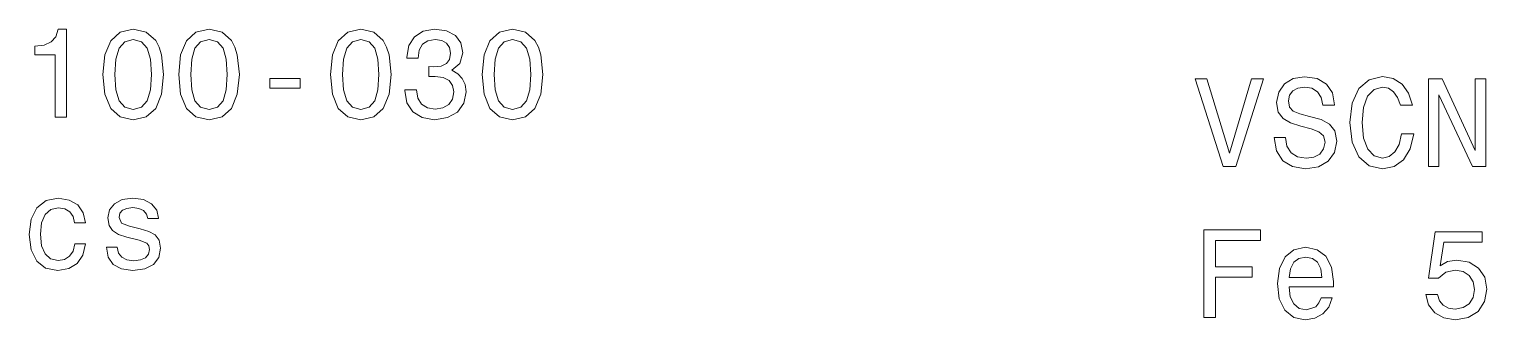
# Model space of a CAD drawing. Extents: x 5682 to 24487, y -4343 to 4272.
# Drawn here: x 17385 to 18385, y 1260 to 1459 of the extents above; entities that cross this region are included whole.
import ezdxf

# ---------------------------------------------------------------- set-up
doc = ezdxf.new("R2010")
doc.units = 0

msp = doc.modelspace()

# ---------------------------------------------------------------- linework, layer by layer
at = {"color": 7, "lineweight": 13}
for points in [[(17402.458984, 1398.771118), (17410.326172, 1398.771118), (17410.326172, 1459.203369), (17404.447266, 1459.203369), (17402.890625, 1453.929565), (17399.779297, 1450.38501), (17395.023438, 1448.310059), (17388.453125, 1447.618408), (17388.453125, 1441.480103), (17402.458984, 1441.480103)], [(17402.458984, 1398.771118), (17410.326172, 1398.771118), (17410.326172, 1459.203369), (17404.447266, 1459.203369), (17402.890625, 1453.929565), (17399.779297, 1450.38501), (17395.023438, 1448.310059), (17388.453125, 1447.618408), (17388.453125, 1441.480103), (17402.458984, 1441.480103)], [(17435.224609, 1428.079468), (17436.521484, 1414.505981), (17440.585938, 1404.822998), (17447.070313, 1398.94397), (17456.060547, 1397.041992), (17464.966797, 1398.94397), (17471.449219, 1404.822998), (17475.427734, 1414.505981), (17476.810547, 1428.079468), (17475.427734, 1441.566528), (17473.785156, 1446.926758), (17471.449219, 1451.335938), (17464.966797, 1457.214966), (17456.060547, 1459.203369), (17447.070313, 1457.214966), (17440.585938, 1451.249512), (17436.521484, 1441.566528)], [(17435.224609, 1428.079468), (17436.521484, 1414.505981), (17440.585938, 1404.822998), (17447.070313, 1398.94397), (17456.060547, 1397.041992), (17464.966797, 1398.94397), (17471.449219, 1404.822998), (17475.427734, 1414.505981), (17476.810547, 1428.079468), (17475.427734, 1441.566528), (17473.785156, 1446.926758), (17471.449219, 1451.335938), (17464.966797, 1457.214966), (17456.060547, 1459.203369), (17447.070313, 1457.214966), (17440.585938, 1451.249512), (17436.521484, 1441.566528)], [(17443.525391, 1428.079468), (17444.216797, 1438.540527), (17446.378906, 1446.062134), (17450.267578, 1450.471436), (17456.060547, 1452.027588), (17461.767578, 1450.471436), (17465.658203, 1446.062134), (17467.818359, 1438.540527), (17468.509766, 1428.079468), (17467.818359, 1417.531982), (17465.658203, 1410.010254), (17461.767578, 1405.601074), (17456.060547, 1404.131348), (17450.267578, 1405.601074), (17446.378906, 1410.010254), (17444.216797, 1417.531982)], [(17443.525391, 1428.079468), (17444.216797, 1438.540527), (17446.378906, 1446.062134), (17450.267578, 1450.471436), (17456.060547, 1452.027588), (17461.767578, 1450.471436), (17465.658203, 1446.062134), (17467.818359, 1438.540527), (17468.509766, 1428.079468), (17467.818359, 1417.531982), (17465.658203, 1410.010254), (17461.767578, 1405.601074), (17456.060547, 1404.131348), (17450.267578, 1405.601074), (17446.378906, 1410.010254), (17444.216797, 1417.531982)], [(17487.271484, 1428.079468), (17488.568359, 1414.505981), (17492.630859, 1404.822998), (17499.115234, 1398.94397), (17508.107422, 1397.041992), (17517.011719, 1398.94397), (17523.496094, 1404.822998), (17527.472656, 1414.505981), (17528.855469, 1428.079468), (17527.472656, 1441.566528), (17525.830078, 1446.926758), (17523.496094, 1451.335938), (17517.011719, 1457.214966), (17508.107422, 1459.203369), (17499.115234, 1457.214966), (17492.630859, 1451.249512), (17488.568359, 1441.566528)], [(17487.271484, 1428.079468), (17488.568359, 1414.505981), (17492.630859, 1404.822998), (17499.115234, 1398.94397), (17508.107422, 1397.041992), (17517.011719, 1398.94397), (17523.496094, 1404.822998), (17527.472656, 1414.505981), (17528.855469, 1428.079468), (17527.472656, 1441.566528), (17525.830078, 1446.926758), (17523.496094, 1451.335938), (17517.011719, 1457.214966), (17508.107422, 1459.203369), (17499.115234, 1457.214966), (17492.630859, 1451.249512), (17488.568359, 1441.566528)], [(17495.570313, 1428.079468), (17496.261719, 1438.540527), (17498.423828, 1446.062134), (17502.314453, 1450.471436), (17508.107422, 1452.027588), (17513.8125, 1450.471436), (17517.703125, 1446.062134), (17519.865234, 1438.540527), (17520.556641, 1428.079468), (17519.865234, 1417.531982), (17517.703125, 1410.010254), (17513.8125, 1405.601074), (17508.107422, 1404.131348), (17502.314453, 1405.601074), (17498.423828, 1410.010254), (17496.261719, 1417.531982)], [(17495.570313, 1428.079468), (17496.261719, 1438.540527), (17498.423828, 1446.062134), (17502.314453, 1450.471436), (17508.107422, 1452.027588), (17513.8125, 1450.471436), (17517.703125, 1446.062134), (17519.865234, 1438.540527), (17520.556641, 1428.079468), (17519.865234, 1417.531982), (17517.703125, 1410.010254), (17513.8125, 1405.601074), (17508.107422, 1404.131348), (17502.314453, 1405.601074), (17498.423828, 1410.010254), (17496.261719, 1417.531982)], [(17591.363281, 1428.079468), (17592.660156, 1414.505981), (17596.724609, 1404.822998), (17603.207031, 1398.94397), (17612.199219, 1397.041992), (17621.103516, 1398.94397), (17627.587891, 1404.822998), (17631.564453, 1414.505981), (17632.949219, 1428.079468), (17631.564453, 1441.566528), (17629.921875, 1446.926758), (17627.587891, 1451.335938), (17621.103516, 1457.214966), (17612.199219, 1459.203369), (17603.207031, 1457.214966), (17596.724609, 1451.249512), (17592.660156, 1441.566528)], [(17591.363281, 1428.079468), (17592.660156, 1414.505981), (17596.724609, 1404.822998), (17603.207031, 1398.94397), (17612.199219, 1397.041992), (17621.103516, 1398.94397), (17627.587891, 1404.822998), (17631.564453, 1414.505981), (17632.949219, 1428.079468), (17631.564453, 1441.566528), (17629.921875, 1446.926758), (17627.587891, 1451.335938), (17621.103516, 1457.214966), (17612.199219, 1459.203369), (17603.207031, 1457.214966), (17596.724609, 1451.249512), (17592.660156, 1441.566528)], [(17599.664063, 1428.079468), (17600.355469, 1438.540527), (17602.515625, 1446.062134), (17606.40625, 1450.471436), (17612.199219, 1452.027588), (17617.90625, 1450.471436), (17621.794922, 1446.062134), (17623.957031, 1438.540527), (17624.648438, 1428.079468), (17623.957031, 1417.531982), (17621.794922, 1410.010254), (17617.90625, 1405.601074), (17612.199219, 1404.131348), (17606.40625, 1405.601074), (17602.515625, 1410.010254), (17600.355469, 1417.531982)], [(17599.664063, 1428.079468), (17600.355469, 1438.540527), (17602.515625, 1446.062134), (17606.40625, 1450.471436), (17612.199219, 1452.027588), (17617.90625, 1450.471436), (17621.794922, 1446.062134), (17623.957031, 1438.540527), (17624.648438, 1428.079468), (17623.957031, 1417.531982), (17621.794922, 1410.010254), (17617.90625, 1405.601074), (17612.199219, 1404.131348), (17606.40625, 1405.601074), (17602.515625, 1410.010254), (17600.355469, 1417.531982)], [(17642.458984, 1417.618408), (17642.458984, 1417.013184), (17643.841797, 1408.713501), (17647.90625, 1402.488647), (17654.302734, 1398.511719), (17662.775391, 1397.041992), (17671.767578, 1398.511719), (17678.509766, 1402.315796), (17682.833984, 1408.367676), (17684.388672, 1416.148682), (17683.697266, 1421.249512), (17681.794922, 1425.399414), (17678.683594, 1428.598267), (17674.533203, 1430.932495), (17680.152344, 1435.601074), (17682.140625, 1443.036255), (17680.845703, 1449.779785), (17677.126953, 1454.880615), (17671.076172, 1458.079468), (17662.775391, 1459.203369), (17654.994141, 1457.820068), (17649.029297, 1454.016113), (17645.138672, 1447.964233), (17643.841797, 1439.923828), (17643.841797, 1439.318726), (17651.537109, 1439.318726), (17652.228516, 1444.851807), (17654.476563, 1448.828735), (17658.107422, 1451.249512), (17663.207031, 1452.114014), (17667.703125, 1451.422363), (17670.988281, 1449.606812), (17672.976563, 1446.667358), (17673.755859, 1442.69043), (17672.976563, 1438.454102), (17670.902344, 1435.601074), (17667.271484, 1433.871948), (17662.34375, 1433.353271), (17658.970703, 1433.439697), (17658.970703, 1426.609741), (17663.207031, 1426.782593), (17668.654297, 1426.004517), (17672.71875, 1423.929565), (17675.138672, 1420.557861), (17676.003906, 1416.148682), (17675.052734, 1411.134277), (17672.544922, 1407.416626), (17668.568359, 1405.082397), (17663.294922, 1404.304199), (17657.847656, 1405.168823), (17653.871094, 1407.762451), (17651.363281, 1411.912354), (17650.412109, 1417.618408)], [(17642.458984, 1417.618408), (17642.458984, 1417.013184), (17643.841797, 1408.713501), (17647.90625, 1402.488647), (17654.302734, 1398.511719), (17662.775391, 1397.041992), (17671.767578, 1398.511719), (17678.509766, 1402.315796), (17682.833984, 1408.367676), (17684.388672, 1416.148682), (17683.697266, 1421.249512), (17681.794922, 1425.399414), (17678.683594, 1428.598267), (17674.533203, 1430.932495), (17680.152344, 1435.601074), (17682.140625, 1443.036255), (17680.845703, 1449.779785), (17677.126953, 1454.880615), (17671.076172, 1458.079468), (17662.775391, 1459.203369), (17654.994141, 1457.820068), (17649.029297, 1454.016113), (17645.138672, 1447.964233), (17643.841797, 1439.923828), (17643.841797, 1439.318726), (17651.537109, 1439.318726), (17652.228516, 1444.851807), (17654.476563, 1448.828735), (17658.107422, 1451.249512), (17663.207031, 1452.114014), (17667.703125, 1451.422363), (17670.988281, 1449.606812), (17672.976563, 1446.667358), (17673.755859, 1442.69043), (17672.976563, 1438.454102), (17670.902344, 1435.601074), (17667.271484, 1433.871948), (17662.34375, 1433.353271), (17658.970703, 1433.439697), (17658.970703, 1426.609741), (17663.207031, 1426.782593), (17668.654297, 1426.004517), (17672.71875, 1423.929565), (17675.138672, 1420.557861), (17676.003906, 1416.148682), (17675.052734, 1411.134277), (17672.544922, 1407.416626), (17668.568359, 1405.082397), (17663.294922, 1404.304199), (17657.847656, 1405.168823), (17653.871094, 1407.762451), (17651.363281, 1411.912354), (17650.412109, 1417.618408)], [(17695.455078, 1428.079468), (17696.751953, 1414.505981), (17700.816406, 1404.822998), (17707.300781, 1398.94397), (17716.291016, 1397.041992), (17725.197266, 1398.94397), (17731.679688, 1404.822998), (17735.658203, 1414.505981), (17737.041016, 1428.079468), (17735.658203, 1441.566528), (17734.015625, 1446.926758), (17731.679688, 1451.335938), (17725.197266, 1457.214966), (17716.291016, 1459.203369), (17707.300781, 1457.214966), (17700.816406, 1451.249512), (17696.751953, 1441.566528)], [(17695.455078, 1428.079468), (17696.751953, 1414.505981), (17700.816406, 1404.822998), (17707.300781, 1398.94397), (17716.291016, 1397.041992), (17725.197266, 1398.94397), (17731.679688, 1404.822998), (17735.658203, 1414.505981), (17737.041016, 1428.079468), (17735.658203, 1441.566528), (17734.015625, 1446.926758), (17731.679688, 1451.335938), (17725.197266, 1457.214966), (17716.291016, 1459.203369), (17707.300781, 1457.214966), (17700.816406, 1451.249512), (17696.751953, 1441.566528)], [(17703.755859, 1428.079468), (17704.447266, 1438.540527), (17706.609375, 1446.062134), (17710.498047, 1450.471436), (17716.291016, 1452.027588), (17721.998047, 1450.471436), (17725.888672, 1446.062134), (17728.048828, 1438.540527), (17728.740234, 1428.079468), (17728.048828, 1417.531982), (17725.888672, 1410.010254), (17721.998047, 1405.601074), (17716.291016, 1404.131348), (17710.498047, 1405.601074), (17706.609375, 1410.010254), (17704.447266, 1417.531982)], [(17703.755859, 1428.079468), (17704.447266, 1438.540527), (17706.609375, 1446.062134), (17710.498047, 1450.471436), (17716.291016, 1452.027588), (17721.998047, 1450.471436), (17725.888672, 1446.062134), (17728.048828, 1438.540527), (17728.740234, 1428.079468), (17728.048828, 1417.531982), (17725.888672, 1410.010254), (17721.998047, 1405.601074), (17716.291016, 1404.131348), (17710.498047, 1405.601074), (17706.609375, 1410.010254), (17704.447266, 1417.531982)], [(17549.691406, 1418.569336), (17570.613281, 1418.569336), (17570.613281, 1425.399414), (17549.691406, 1425.399414)], [(17549.691406, 1418.569336), (17570.613281, 1418.569336), (17570.613281, 1425.399414), (17549.691406, 1425.399414)], [(18223.248047, 1425.092041), (18208.205078, 1373.996948), (18192.728516, 1425.092041), (18184.515625, 1425.092041), (18203.882813, 1365.005615), (18212.527344, 1365.005615), (18231.460938, 1425.092041)], [(18246.591797, 1384.803833), (18238.722656, 1384.803833), (18240.453125, 1375.639648), (18244.775391, 1368.896118), (18251.431641, 1364.832764), (18260.423828, 1363.362915), (18269.328125, 1364.746216), (18275.986328, 1368.550293), (18280.222656, 1374.515747), (18281.777344, 1382.383179), (18280.480469, 1389.472412), (18276.849609, 1394.054565), (18270.970703, 1397.080566), (18263.103516, 1399.328369), (18256.359375, 1400.971069), (18251.951172, 1402.873047), (18249.443359, 1405.639648), (18248.666016, 1409.962402), (18249.443359, 1413.852905), (18251.691406, 1416.792358), (18255.150391, 1418.780884), (18259.904297, 1419.472412), (18264.746094, 1418.60791), (18268.550781, 1416.273682), (18271.058594, 1412.383179), (18272.267578, 1407.109375), (18280.134766, 1407.109375), (18280.134766, 1407.282227), (18278.751953, 1415.409058), (18274.689453, 1421.460938), (18268.291016, 1425.265015), (18259.646484, 1426.561768), (18251.865234, 1425.265015), (18245.8125, 1421.633911), (18241.921875, 1416.014282), (18240.539063, 1408.751953), (18241.662109, 1402.267822), (18244.947266, 1397.858643), (18250.134766, 1394.919189), (18257.224609, 1392.671265), (18264.228516, 1390.682861), (18269.501953, 1388.780884), (18272.701172, 1386.014282), (18273.824219, 1381.518555), (18272.787109, 1376.936401), (18270.107422, 1373.478271), (18266.042969, 1371.316895), (18260.769531, 1370.625244), (18254.890625, 1371.576172), (18250.394531, 1374.342773), (18247.541016, 1378.838501)], [(18326.302734, 1387.311035), (18324.574219, 1380.048828), (18321.720703, 1374.861572), (18317.744141, 1371.66272), (18313.074219, 1370.625244), (18307.455078, 1372.181396), (18303.046875, 1376.849976), (18300.107422, 1384.458008), (18299.15625, 1395.005615), (18300.107422, 1405.466675), (18302.958984, 1413.161255), (18307.369141, 1417.829834), (18313.074219, 1419.472412), (18317.224609, 1418.60791), (18320.769531, 1416.187134), (18323.535156, 1412.296631), (18325.4375, 1406.936401), (18333.652344, 1406.936401), (18331.058594, 1415.149658), (18326.5625, 1421.374512), (18320.423828, 1425.265015), (18313.074219, 1426.648315), (18303.910156, 1424.486938), (18296.908203, 1418.435059), (18292.412109, 1408.492676), (18290.855469, 1395.005615), (18292.412109, 1381.518555), (18296.908203, 1371.576172), (18303.910156, 1365.437866), (18313.074219, 1363.362915), (18321.115234, 1365.005615), (18327.599609, 1369.587769), (18332.181641, 1377.109375), (18334.601563, 1387.311035)], [(18344.630859, 1365.005615), (18351.806641, 1365.005615), (18351.806641, 1414.19873), (18374.804688, 1365.005615), (18384.054688, 1365.005615), (18384.054688, 1425.005615), (18376.792969, 1425.005615), (18376.792969, 1375.8125), (18354.054688, 1425.005615), (18344.630859, 1425.005615)], [(17415.685547, 1326.148682), (17423.207031, 1326.148682), (17421.652344, 1333.065063), (17417.933594, 1338.511841), (17412.142578, 1341.883545), (17404.621094, 1343.18042), (17396.320313, 1341.451294), (17390.009766, 1336.609741), (17386.03125, 1328.74231), (17384.648438, 1318.194824), (17385.945313, 1307.733643), (17389.835938, 1299.952759), (17395.974609, 1295.111206), (17404.361328, 1293.468506), (17411.796875, 1294.765381), (17417.587891, 1298.396484), (17421.564453, 1304.102539), (17423.294922, 1311.710571), (17416.03125, 1311.710571), (17414.736328, 1306.869141), (17412.314453, 1303.238037), (17408.855469, 1300.990112), (17404.621094, 1300.298584), (17399.345703, 1301.422485), (17395.542969, 1304.880615), (17393.207031, 1310.500244), (17392.429688, 1318.454102), (17393.207031, 1326.235107), (17395.628906, 1331.854736), (17399.519531, 1335.312988), (17404.621094, 1336.523315), (17409.115234, 1335.745239), (17412.488281, 1333.756714), (17414.736328, 1330.471436)], [(17415.685547, 1326.148682), (17423.207031, 1326.148682), (17421.652344, 1333.065063), (17417.933594, 1338.511841), (17412.142578, 1341.883545), (17404.621094, 1343.18042), (17396.320313, 1341.451294), (17390.009766, 1336.609741), (17386.03125, 1328.74231), (17384.648438, 1318.194824), (17385.945313, 1307.733643), (17389.835938, 1299.952759), (17395.974609, 1295.111206), (17404.361328, 1293.468506), (17411.796875, 1294.765381), (17417.587891, 1298.396484), (17421.564453, 1304.102539), (17423.294922, 1311.710571), (17416.03125, 1311.710571), (17414.736328, 1306.869141), (17412.314453, 1303.238037), (17408.855469, 1300.990112), (17404.621094, 1300.298584), (17399.345703, 1301.422485), (17395.542969, 1304.880615), (17393.207031, 1310.500244), (17392.429688, 1318.454102), (17393.207031, 1326.235107), (17395.628906, 1331.854736), (17399.519531, 1335.312988), (17404.621094, 1336.523315), (17409.115234, 1335.745239), (17412.488281, 1333.756714), (17414.736328, 1330.471436)], [(17460.902344, 1322.171753), (17453.554688, 1323.900879), (17448.107422, 1325.889282), (17446.291016, 1329.952759), (17446.810547, 1332.805786), (17448.625, 1334.880615), (17451.564453, 1336.17749), (17455.800781, 1336.696167), (17459.865234, 1336.17749), (17463.064453, 1334.621338), (17465.138672, 1332.286987), (17466.003906, 1329.174561), (17473.439453, 1329.174561), (17473.439453, 1329.347534), (17472.142578, 1334.967163), (17468.597656, 1339.376343), (17463.064453, 1342.142944), (17455.800781, 1343.18042), (17448.453125, 1342.142944), (17443.091797, 1339.289917), (17439.720703, 1335.053589), (17438.683594, 1329.693359), (17439.460938, 1324.505981), (17441.882813, 1320.874878), (17445.859375, 1318.28125), (17451.652344, 1316.465698), (17460.125, 1314.390747), (17465.3125, 1312.22937), (17466.695313, 1310.500244), (17467.212891, 1307.906616), (17466.435547, 1304.707764), (17464.361328, 1302.286987), (17460.988281, 1300.730835), (17456.494141, 1300.212036), (17451.738281, 1300.730835), (17448.279297, 1302.546387), (17445.945313, 1305.48584), (17444.994141, 1309.549194), (17437.646484, 1309.549194), (17438.855469, 1302.632813), (17442.400391, 1297.618408), (17448.021484, 1294.592529), (17455.800781, 1293.468506), (17463.927734, 1294.592529), (17469.894531, 1297.618408), (17473.525391, 1302.459961), (17474.822266, 1308.771118), (17473.871094, 1314.217773), (17471.191406, 1317.935425), (17466.78125, 1320.356201)], [(17460.902344, 1322.171753), (17453.554688, 1323.900879), (17448.107422, 1325.889282), (17446.291016, 1329.952759), (17446.810547, 1332.805786), (17448.625, 1334.880615), (17451.564453, 1336.17749), (17455.800781, 1336.696167), (17459.865234, 1336.17749), (17463.064453, 1334.621338), (17465.138672, 1332.286987), (17466.003906, 1329.174561), (17473.439453, 1329.174561), (17473.439453, 1329.347534), (17472.142578, 1334.967163), (17468.597656, 1339.376343), (17463.064453, 1342.142944), (17455.800781, 1343.18042), (17448.453125, 1342.142944), (17443.091797, 1339.289917), (17439.720703, 1335.053589), (17438.683594, 1329.693359), (17439.460938, 1324.505981), (17441.882813, 1320.874878), (17445.859375, 1318.28125), (17451.652344, 1316.465698), (17460.125, 1314.390747), (17465.3125, 1312.22937), (17466.695313, 1310.500244), (17467.212891, 1307.906616), (17466.435547, 1304.707764), (17464.361328, 1302.286987), (17460.988281, 1300.730835), (17456.494141, 1300.212036), (17451.738281, 1300.730835), (17448.279297, 1302.546387), (17445.945313, 1305.48584), (17444.994141, 1309.549194), (17437.646484, 1309.549194), (17438.855469, 1302.632813), (17442.400391, 1297.618408), (17448.021484, 1294.592529), (17455.800781, 1293.468506), (17463.927734, 1294.592529), (17469.894531, 1297.618408), (17473.525391, 1302.459961), (17474.822266, 1308.771118), (17473.871094, 1314.217773), (17471.191406, 1317.935425), (17466.78125, 1320.356201)], [(18190.480469, 1261.345703), (18198.521484, 1261.345703), (18198.521484, 1288.924927), (18223.767578, 1288.924927), (18223.767578, 1296.100708), (18198.521484, 1296.100708), (18198.521484, 1314.083496), (18229.558594, 1314.083496), (18229.558594, 1321.345703), (18190.480469, 1321.345703)], [(18342.902344, 1276.994141), (18344.804688, 1269.904785), (18349.041016, 1264.371582), (18355.265625, 1260.913452), (18363.21875, 1259.616577), (18371.951172, 1261.172852), (18378.78125, 1265.409058), (18383.103516, 1272.152588), (18384.746094, 1280.798096), (18383.277344, 1288.838501), (18379.126953, 1295.14978), (18372.642578, 1299.213135), (18364.255859, 1300.682861), (18357.771484, 1299.645386), (18352.757813, 1296.792358), (18355.179688, 1312.959473), (18381.460938, 1312.959473), (18381.460938, 1320.048828), (18349.386719, 1320.048828), (18344.630859, 1288.233276), (18351.546875, 1288.233276), (18356.5625, 1292.296753), (18362.958984, 1293.766479), (18368.492188, 1292.81543), (18372.728516, 1290.048828), (18375.410156, 1285.8125), (18376.359375, 1280.365845), (18375.410156, 1274.919189), (18372.642578, 1270.682861), (18368.40625, 1268.002808), (18362.958984, 1267.051758), (18358.376953, 1267.656982), (18354.832031, 1269.645386), (18352.240234, 1272.757813), (18350.943359, 1276.994141)], [(18249.011719, 1282.35437), (18279.443359, 1282.35437), (18279.53125, 1285.899048), (18278.146484, 1295.841431), (18274.34375, 1303.276489), (18268.291016, 1307.772217), (18260.25, 1309.414917), (18252.382813, 1307.685791), (18246.332031, 1302.844238), (18242.441406, 1294.976807), (18241.058594, 1284.602173), (18242.355469, 1273.96814), (18246.244141, 1266.187256), (18252.210938, 1261.345703), (18259.992188, 1259.703003), (18266.734375, 1260.827026), (18272.267578, 1263.766479), (18276.332031, 1268.435059), (18278.666016, 1274.65979), (18271.144531, 1274.65979), (18269.587891, 1271.20166), (18267.339844, 1268.60791), (18260.943359, 1266.533081), (18256.013672, 1267.484009), (18252.296875, 1270.51001), (18249.876953, 1275.437866), (18249.011719, 1282.094971)], [(18249.011719, 1288.752075), (18249.962891, 1294.717407), (18252.296875, 1299.126709), (18255.841797, 1301.806763), (18260.509766, 1302.757813), (18265.091797, 1301.806763), (18268.636719, 1299.126709), (18270.798828, 1294.717407), (18271.576172, 1288.752075)]]:
    msp.add_lwpolyline(points, close=True, dxfattribs=at)

doc.saveas('drawing.dxf')
